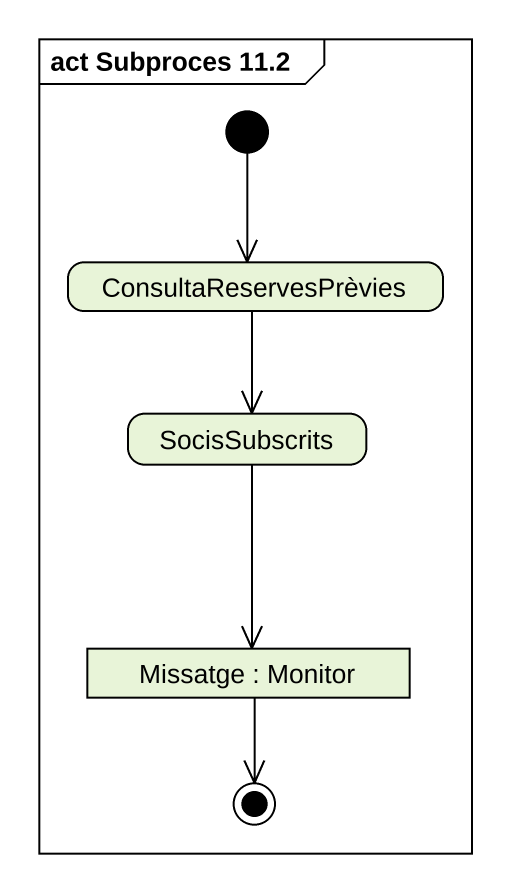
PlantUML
@startuml
mainframe act Subproces 11.2
hide empty description
state ConsultaReservesPrèvies
state SocisSubscrits
state "Missatge : Monitor" as Missatge <<object>>
[*] --> ConsultaReservesPrèvies
ConsultaReservesPrèvies --> SocisSubscrits
SocisSubscrits --> Missatge
Missatge --> [*]
@enduml
